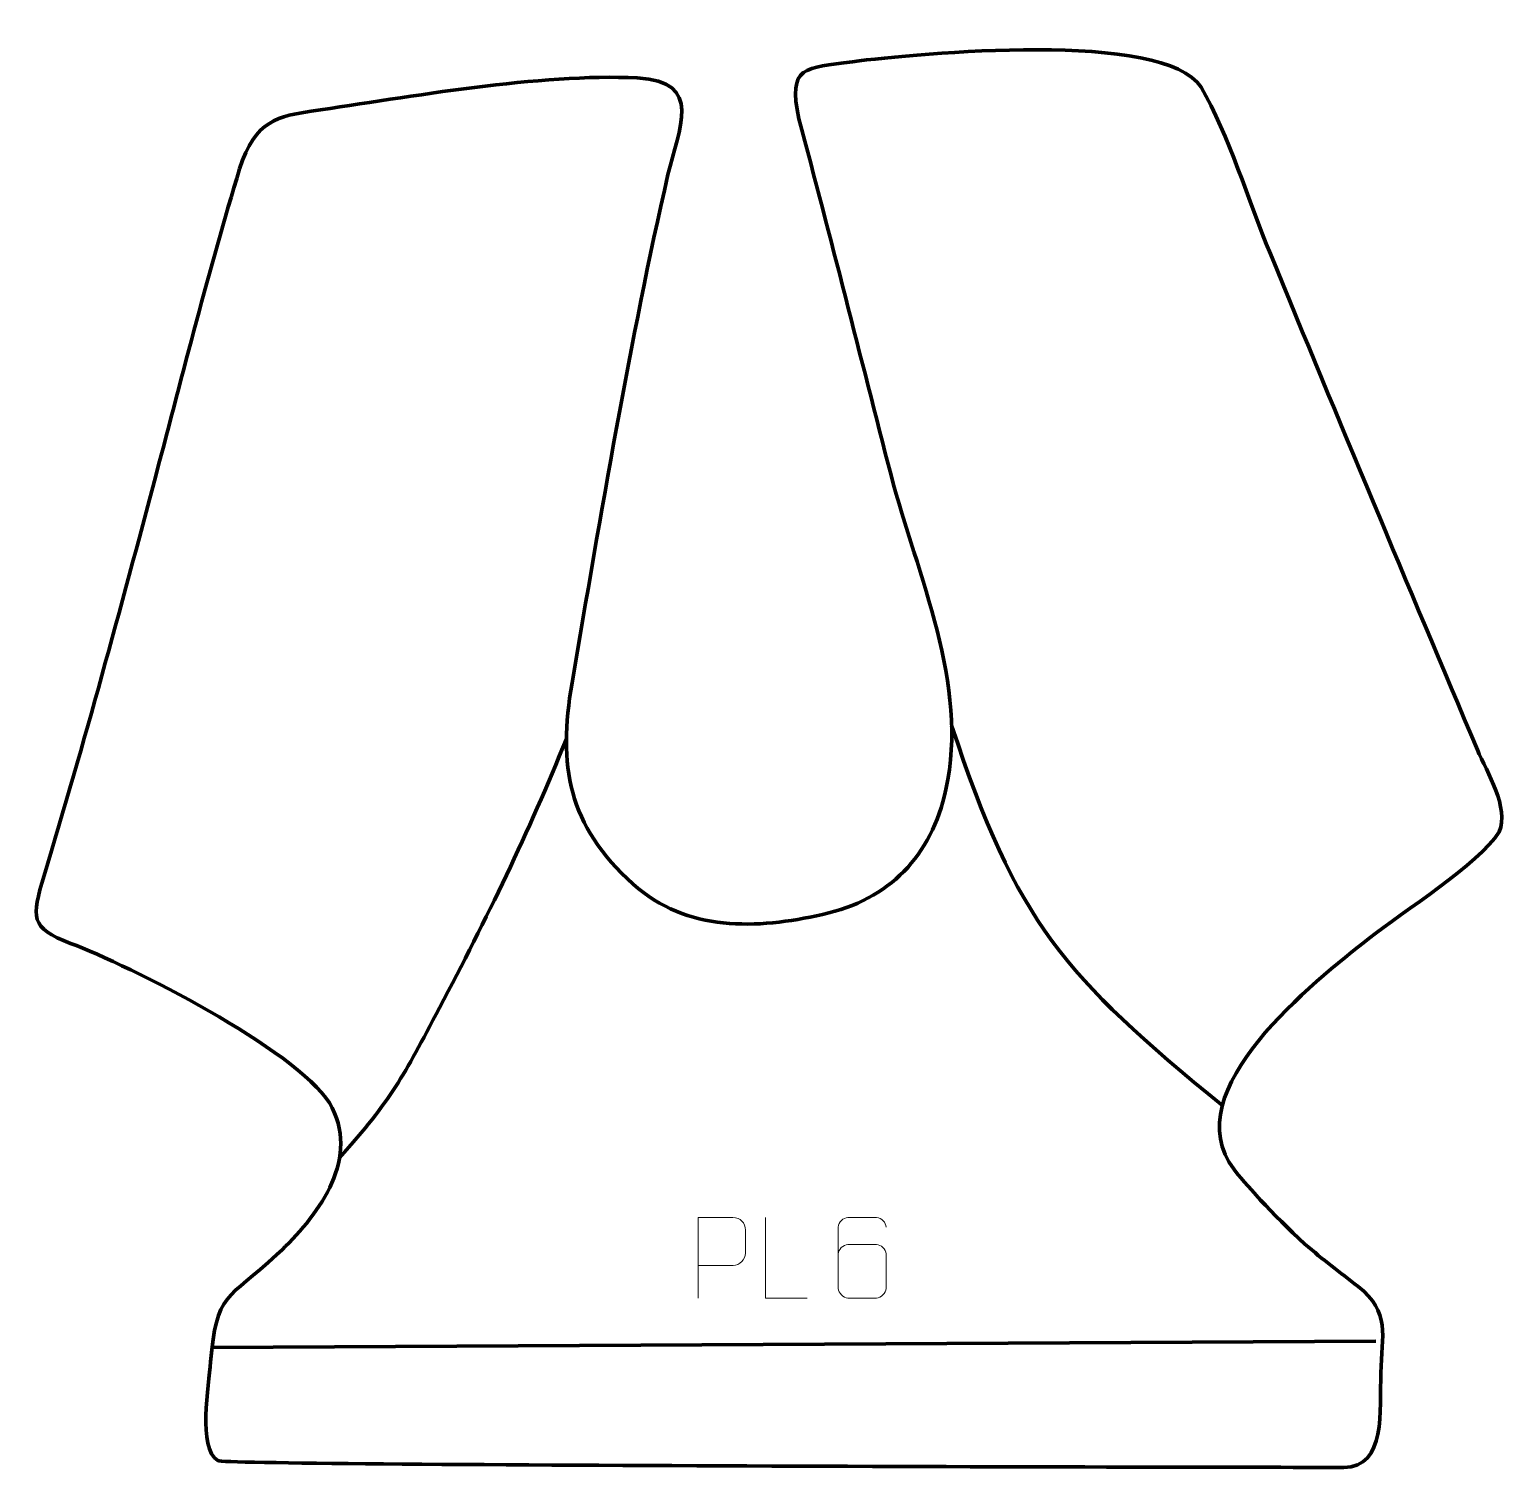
# Model space of a CAD drawing. Header units: millimetres. Extents: x -416 to 43, y 209 to 655.
import ezdxf

# ---------------------------------------------------------------- set-up
doc = ezdxf.new("R2010")
doc.units = ezdxf.units.MM
doc.header["$MEASUREMENT"] = 0
doc.layers.add('layer 2', color=7, linetype='Continuous')
doc.layers.add('layer 3', color=7, linetype='Continuous')

msp = doc.modelspace()

# ---------------------------------------------------------------- linework, layer by layer
at = {"layer": 'layer 2', "color": 142, "lineweight": 158}
for points in [[(-130.1782, 439.1939), (-110.0217, 378.1387), (-95.3536, 361.5441), (-46.2154, 321.3471)], [(-359.5813, 246.3055), (-359.5813, 246.3055), (1.4197, 248.2522), (1.4197, 248.2522)]]:
    msp.add_open_spline(points, degree=3, dxfattribs=at)
msp.add_open_spline([(-320.0006, 305.1748), (-303.8467, 323.1669), (-300.2251, 330.3818), (-289.0276, 351.6163), (-289.0276, 351.6163), (-274.475, 379.2132), (-261.3083, 406.1167), (-249.6421, 435.0916)], degree=3, knots=[0, 0, 0, 0, 0.33333333, 0.33333333, 0.33333333, 0.33333333, 1, 1, 1, 1], dxfattribs=at)
at = {"layer": 'layer 3', "color": 242, "lineweight": 158}
msp.add_open_spline([(-350.9972, 611.8371), (-346.3653, 627.0707), (-338.444, 628.3338), (-328.7496, 629.7437), (-328.7496, 629.7437), (-298.234, 634.1819), (-257.9149, 641.5462), (-227.657, 640.0692), (-227.657, 640.0692), (-206.9692, 639.0594), (-214.7479, 624.287), (-218.1652, 610.0784), (-218.1652, 610.0784), (-230.0582, 558.1867), (-238.8776, 504.9756), (-247.9014, 452.4874), (-247.9014, 452.4874), (-252.3296, 426.7298), (-249.1287, 408.1701), (-228.9426, 390.0582), (-228.9426, 390.0582), (-212.316, 375.1402), (-190.6143, 376.0179), (-170.1925, 380.6228), (-170.1925, 380.6228), (-149.313, 385.3312), (-136.5664, 398.5453), (-131.9452, 419.4068), (-131.9452, 419.4068), (-124.7566, 451.8572), (-140.8256, 485.804), (-148.9681, 516.8219), (-148.9681, 516.8219), (-158.497, 553.69), (-167.6304, 590.6211), (-177.576, 627.3844), (-177.576, 627.3844), (-181.0778, 644.1694), (-175.6101, 642.9168), (-160.9526, 645.1137), (-160.9526, 645.1137), (-140.7882, 647.6464), (-64.1512, 655.0638), (-52.7938, 637.1823), (-52.7938, 637.1823), (-44.3082, 622.3516), (-38.0114, 601.8408), (-31.3398, 585.5512), (-31.3398, 585.5512), (-10.2808, 534.174), (11.2602, 482.8765), (32.8517, 431.7174), (32.8517, 431.7174), (35.9112, 424.6382), (42.7962, 413.6868), (39.6146, 406.2495), (39.6146, 406.2495), (33.2386, 396.1543), (9.871, 381.5941), (-0.804, 373.1669), (-0.804, 373.1669), (-17.4751, 359.8877), (-61.2776, 325.902), (-42.5973, 301.5476), (-42.5973, 301.5476), (-39.8805, 298.0056), (-30.7037, 287.4872), (-20.6134, 278.4082), (-20.6134, 278.4082), (-14.9587, 273.4378), (-9.9054, 269.8003), (-4.1143, 265.2292), (-4.1143, 265.2292), (5.9142, 257.3134), (3.279, 250.1585), (2.9231, 238.4196), (2.9231, 238.4196), (2.5756, 226.9554), (4.6274, 209.1262), (-8.5257, 209.1324), (-8.5257, 209.1324), (-39.3687, 209.147), (-355.0504, 209.6064), (-357.7294, 211.2168), (-357.7294, 211.2168), (-364.0538, 215.0185), (-360.5627, 234.6761), (-359.9879, 241.8218), (-359.9879, 241.8218), (-358.261, 263.2921), (-354.7881, 261.0397), (-339.4264, 275.1359), (-339.4264, 275.1359), (-339.4264, 275.1359), (-337.837, 276.6138), (-337.837, 276.6138), (-337.837, 276.6138), (-325.9808, 288.0402), (-313.343, 305.4079), (-323.1208, 322.1786), (-323.1208, 322.1786), (-333.7862, 338.9174), (-385.2358, 364.8452), (-403.412, 371.659), (-403.412, 371.659), (-416.1188, 376.4224), (-415.5439, 379.6641), (-411.6179, 392.668), (-411.6179, 392.668), (-399.179, 433.8693), (-387.8869, 475.4711), (-376.8852, 517.0811), (-376.8852, 517.0811), (-368.501, 548.7911), (-360.5069, 580.5618), (-350.9972, 611.8371)], degree=3, knots=[0, 0, 0, 0, 0.03333333, 0.03333333, 0.03333333, 0.03333333, 0.06666667, 0.06666667, 0.06666667, 0.06666667, 0.1, 0.1, 0.1, 0.1, 0.13333333, 0.13333333, 0.13333333, 0.13333333, 0.16666667, 0.16666667, 0.16666667, 0.16666667, 0.2, 0.2, 0.2, 0.2, 0.23333333, 0.23333333, 0.23333333, 0.23333333, 0.26666667, 0.26666667, 0.26666667, 0.26666667, 0.3, 0.3, 0.3, 0.3, 0.33333333, 0.33333333, 0.33333333, 0.33333333, 0.36666667, 0.36666667, 0.36666667, 0.36666667, 0.4, 0.4, 0.4, 0.4, 0.43333333, 0.43333333, 0.43333333, 0.43333333, 0.46666667, 0.46666667, 0.46666667, 0.46666667, 0.5, 0.5, 0.5, 0.5, 0.53333333, 0.53333333, 0.53333333, 0.53333333, 0.56666667, 0.56666667, 0.56666667, 0.56666667, 0.6, 0.6, 0.6, 0.6, 0.63333333, 0.63333333, 0.63333333, 0.63333333, 0.66666667, 0.66666667, 0.66666667, 0.66666667, 0.7, 0.7, 0.7, 0.7, 0.73333333, 0.73333333, 0.73333333, 0.73333333, 0.76666667, 0.76666667, 0.76666667, 0.76666667, 0.8, 0.8, 0.8, 0.8, 0.83333333, 0.83333333, 0.83333333, 0.83333333, 0.86666667, 0.86666667, 0.86666667, 0.86666667, 0.9, 0.9, 0.9, 0.9, 0.93333333, 0.93333333, 0.93333333, 0.93333333, 1, 1, 1, 1], dxfattribs=at)
at = {"layer": 'layer 3', "color": 250, "lineweight": 9}
for points, knots in [([(-208.7927, 261.6374), (-208.7927, 261.6374), (-208.7927, 286.591), (-208.7927, 286.591), (-208.7927, 286.591), (-205.1977, 286.591), (-201.6024, 286.591), (-198.007, 286.591), (-198.007, 286.591), (-195.6818, 286.5531), (-194.1244, 285.063), (-194.1286, 282.6969), (-194.1286, 282.6969), (-194.129, 280.6612), (-194.129, 277.6019), (-194.1286, 275.5659), (-194.1286, 275.5659), (-194.1351, 273.6905), (-195.9473, 271.7486), (-197.9569, 271.7295), (-197.9569, 271.7295), (-197.9569, 271.7295), (-208.7927, 271.7295), (-208.7927, 271.7295)], [0, 0, 0, 0, 0.14285714, 0.14285714, 0.14285714, 0.14285714, 0.28571429, 0.28571429, 0.28571429, 0.28571429, 0.42857143, 0.42857143, 0.42857143, 0.42857143, 0.57142857, 0.57142857, 0.57142857, 0.57142857, 0.71428571, 0.71428571, 0.71428571, 0.71428571, 1, 1, 1, 1]), ([(-174.9861, 261.6374), (-174.9861, 261.6374), (-187.9352, 261.6374), (-187.9352, 261.6374), (-187.9352, 261.6374), (-187.9352, 261.6374), (-187.9352, 286.591), (-187.9352, 286.591)], [0, 0, 0, 0, 0.33333333, 0.33333333, 0.33333333, 0.33333333, 1, 1, 1, 1]), ([(-150.5053, 283.6549), (-150.5294, 284.9944), (-151.8856, 286.6476), (-153.4575, 286.6133), (-153.4575, 286.6133), (-156.4423, 286.613), (-159.4275, 286.613), (-162.4129, 286.6133), (-162.4129, 286.6133), (-163.632, 286.6282), (-165.3602, 285.1906), (-165.3652, 283.6549), (-165.3652, 283.6549), (-165.3649, 277.2944), (-165.3649, 270.9336), (-165.3652, 264.5729), (-165.3652, 264.5729), (-165.3605, 263.41), (-163.632, 261.6389), (-162.4129, 261.6145), (-162.4129, 261.6145), (-159.4275, 261.6148), (-156.4423, 261.6148), (-153.4575, 261.6145), (-153.4575, 261.6145), (-152.1794, 261.6583), (-150.5097, 263.2728), (-150.5053, 264.5729), (-150.5053, 264.5729), (-150.5053, 268.1562), (-150.5053, 271.7393), (-150.5053, 275.322), (-150.5053, 275.322), (-150.5438, 276.8002), (-152.1265, 278.2331), (-153.4575, 278.2311), (-153.4575, 278.2311), (-156.4423, 278.2314), (-159.4275, 278.2314), (-162.4129, 278.2311), (-162.4129, 278.2311), (-163.7424, 278.2361), (-165.3854, 276.7288), (-165.3437, 275.3003)], [0, 0, 0, 0, 0.08333333, 0.08333333, 0.08333333, 0.08333333, 0.16666667, 0.16666667, 0.16666667, 0.16666667, 0.25, 0.25, 0.25, 0.25, 0.33333333, 0.33333333, 0.33333333, 0.33333333, 0.41666667, 0.41666667, 0.41666667, 0.41666667, 0.5, 0.5, 0.5, 0.5, 0.58333333, 0.58333333, 0.58333333, 0.58333333, 0.66666667, 0.66666667, 0.66666667, 0.66666667, 0.75, 0.75, 0.75, 0.75, 0.83333333, 0.83333333, 0.83333333, 0.83333333, 1, 1, 1, 1])]:
    msp.add_open_spline(points, degree=3, knots=knots, dxfattribs=at)

doc.saveas('drawing.dxf')
